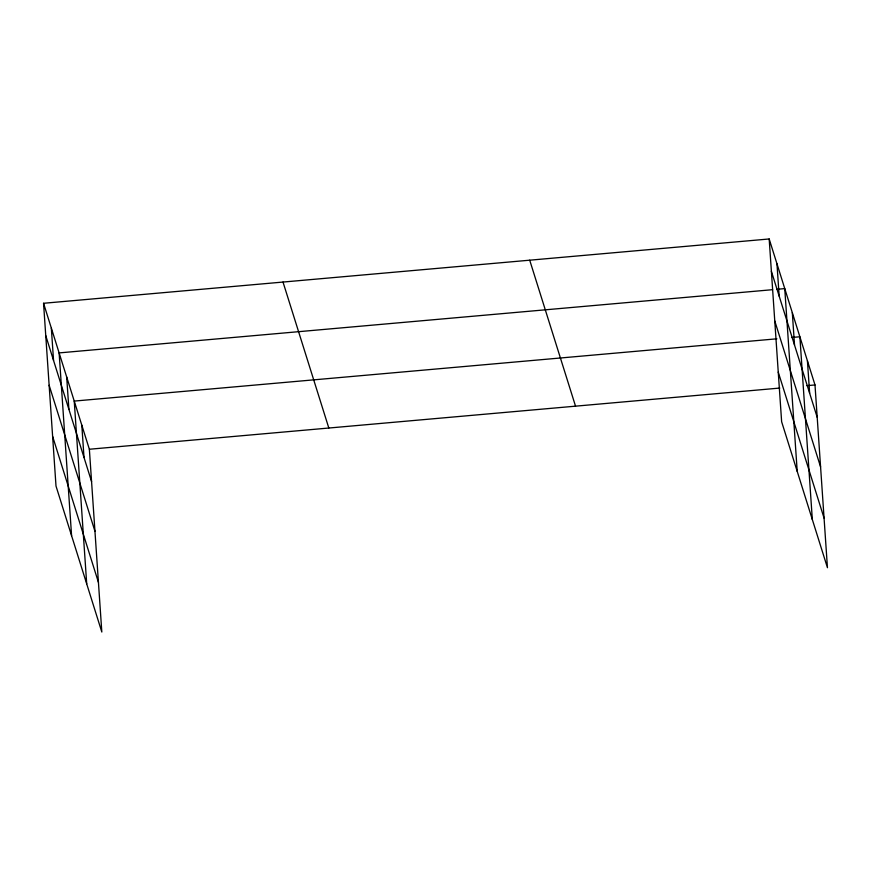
<?xml version="1.0" encoding="UTF-8"?>
<svg xmlns="http://www.w3.org/2000/svg" width="871" height="871" viewBox="0 0 871 871"><rect width="100%" height="100%" fill="white"/><g stroke="black" fill="none" stroke-linecap="round" stroke-linejoin="round"><path stroke-width="1.31" d="M43.55 303.282L89.365 449.251L101.82 632.03L56.005 486.051L43.55 303.282L769.18 238.97L814.995 384.949L827.45 567.718L781.635 421.749L769.18 238.97M772.577 289.684L59.13 352.907L71.585 535.687M776.638 289.324L784.749 288.606L797.215 471.374M776.878 338.808L74.242 401.085L86.708 583.853M791.75 337.491L799.872 336.772L812.327 519.552M89.365 449.251L779.817 388.063M806.873 385.668L814.995 384.949M771.379 271.317L817.194 417.285M774.765 320.953L820.58 466.921M778.249 372.102L824.064 518.071M529.72 260.2L575.535 406.169M283.01 282.062L328.824 428.031M45.749 335.618L91.575 481.587M49.135 385.265L94.95 531.234M52.63 436.415L98.445 582.383M807.428 360.855L809.638 393.202M792.316 312.689L794.515 345.025M776.965 263.793L779.164 296.129M81.809 425.168L84.008 457.504M66.686 377.001L68.896 409.337M51.335 328.095L53.545 360.431"/></g></svg>
